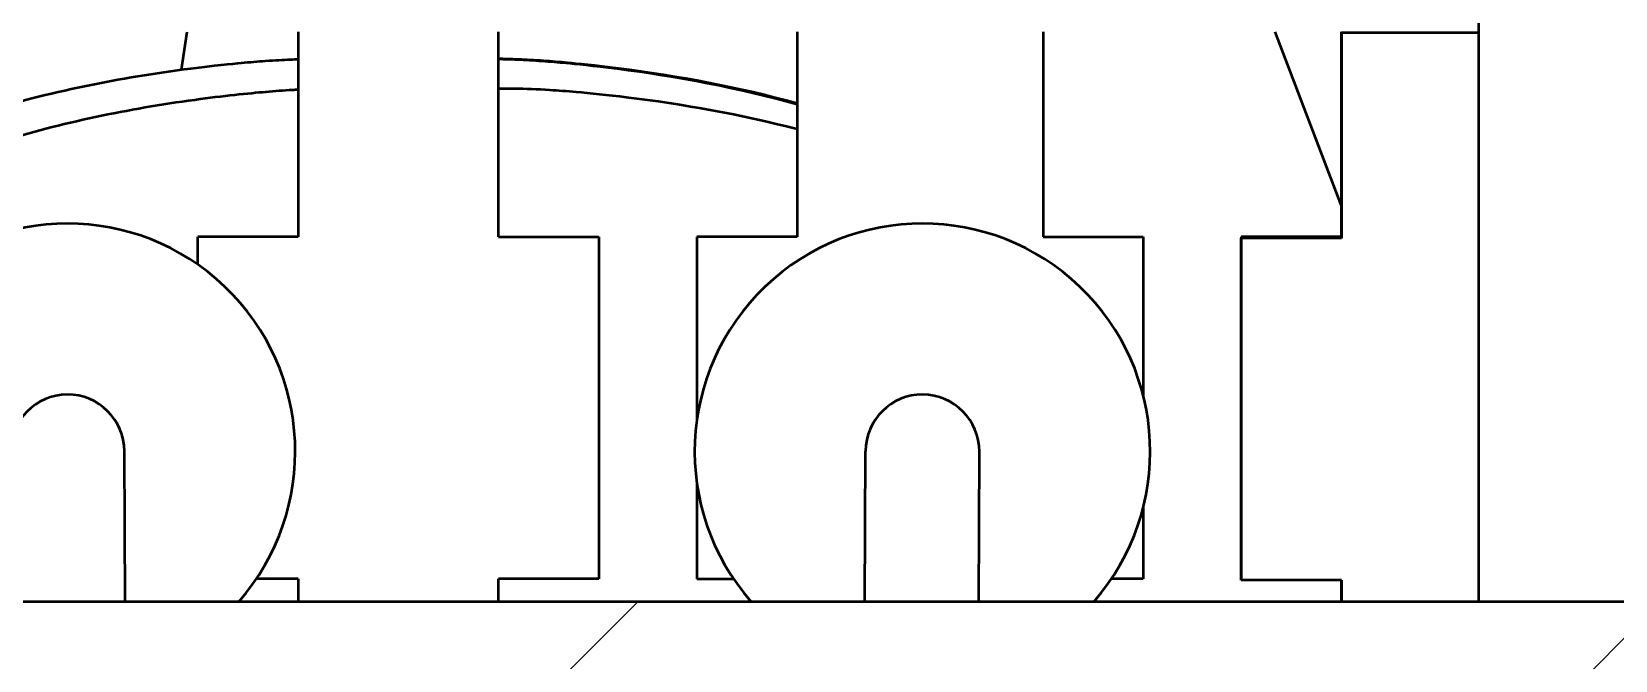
# Model space of a CAD drawing. Header units: millimetres. Extents: x -232 to 1390, y -69 to 653.
# Drawn here: x 179.02 to 185.97, y 298.16 to 300.92 of the extents above; entities that cross this region are included whole.
import ezdxf

# ---------------------------------------------------------------- set-up
doc = ezdxf.new("R2010")
doc.units = ezdxf.units.MM
doc.layers.add('Видимый контур (ГОСТ)', color=7, linetype='Continuous', lineweight=50)
doc.layers.add('Штриховка (ГОСТ)', color=7, linetype='Continuous', lineweight=18)

msp = doc.modelspace()

# ---------------------------------------------------------------- hatches: boundary and pattern name
at = {"layer": 'Штриховка (ГОСТ)'}
h = msp.add_hatch(dxfattribs=at)
h.set_pattern_fill('ANSI31', color=256, scale=25.4, style=0)
h.set_pattern_definition([(45, (0, 0), (-2.245064, 2.245064), [])])
h.paths.add_polyline_path([(172.8415, 298.4193), (172.8415, 298.0079), (208.6035, 298.0079), (208.6035, 298.3168), (208.6035, 298.4193), (205.7409, 298.4193)])
h.paths.add_polyline_path([(164.4775, 298.0079), (164.4775, 298.4193), (131.8529, 298.4193), (128.8529, 298.4193), (128.7005, 298.4193), (128.7005, 298.0079)])
h.paths.add_polyline_path([(164.8415, 298.4193), (164.8415, 298.0079), (172.4775, 298.0079), (172.4775, 298.4193), (171.8095, 298.4193), (170.9595, 298.4193), (166.3595, 298.4193), (165.5095, 298.4193)])

# ---------------------------------------------------------------- linework, layer by layer
at = {"layer": 'Видимый контур (ГОСТ)'}
for p, q in [((185.3675, 304.9193), (185.3675, 298.4193)), ((179.6735, 300.7529), (179.6972, 300.9193)), ((180.185, 300.9193), (180.185, 300.0193)), ((181.065, 300.0193), (181.065, 300.9193)), ((182.375, 300.9193), (182.375, 300.0193)), ((183.455, 300.9193), (183.455, 300.0193)), ((184.7648, 300.1555), (184.4744, 300.9193)), ((184.7648, 300.0193), (184.7648, 300.9193)), ((184.765, 300.9141), (184.765, 300.0141)), ((185.3675, 300.9141), (184.765, 300.9141)), ((179.745, 299.8977), (179.745, 300.0193)), ((180.185, 300.0193), (179.745, 300.0193)), ((181.065, 300.0193), (181.505, 300.0193)), ((181.505, 300.0193), (181.505, 298.5193)), ((181.935, 300.0193), (181.935, 299.2153)), ((182.375, 300.0193), (181.935, 300.0193)), ((183.455, 300.0193), (183.895, 300.0193)), ((183.895, 300.0193), (183.895, 299.3233)), ((184.7648, 300.0193), (184.3248, 300.0193)), ((184.3248, 300.0193), (184.3248, 298.5193)), ((184.325, 298.5141), (184.325, 300.0141)), ((184.765, 300.0141), (184.325, 300.0141)), ((179.425, 298.419), (179.4222, 299.0792)), ((182.6728, 298.4197), (182.6756, 299.0792)), ((183.1728, 298.4218), (183.1756, 299.077)), ((181.935, 298.9409), (181.935, 298.5193)), ((183.895, 298.8328), (183.895, 298.5193)), ((180.185, 298.5193), (180.0015, 298.5193)), ((180.185, 298.5193), (180.185, 298.4193)), ((181.505, 298.5193), (181.065, 298.5193)), ((181.065, 298.4193), (181.065, 298.5193)), ((181.935, 298.5193), (182.0962, 298.5193)), ((183.895, 298.5193), (183.7549, 298.5193)), ((184.3248, 298.5193), (184.325, 298.5193)), ((184.765, 298.5141), (184.325, 298.5141)), ((184.7648, 298.4193), (184.7648, 298.5141)), ((184.765, 298.5141), (184.765, 298.4193)), ((208.6035, 298.4193), (172.8415, 298.4193))]:
    msp.add_line(p, q, dxfattribs=at)
for centre, radius, start, end in [((179.1722, 299.0781), 1, 318.79621, 221.20379), ((182.9256, 299.0781), 1, 318.79622, 221.20378), ((179.1722, 299.0781), 0.25, 0.24557, 180.24557), ((182.9256, 299.0781), 0.25, 359.75443, 179.75443)]:
    msp.add_arc(centre, radius, start, end, dxfattribs=at)
for points, knots in [([(178.792, 300.5631), (179.0855, 300.6566), (179.4054, 300.719), (179.8141, 300.7709), (179.896, 300.7789), (179.9725, 300.786), (180.0074, 300.7889), (180.0829, 300.7942), (180.1191, 300.7962), (180.1628, 300.798), (180.1743, 300.7985), (180.185, 300.7988)], [0, 0, 0, 0, 0.092439, 0.092439, 0.1227614, 0.1227614, 0.149464, 0.149464, 0.1813643, 0.1813643, 0.1941057, 0.1941057, 0.1941057, 0.1941057]), ([(181.065, 300.7998), (181.092, 300.7994), (181.1194, 300.7985), (181.1824, 300.7958), (181.2188, 300.7937), (181.2905, 300.7886), (181.3259, 300.7857), (181.3994, 300.7789), (181.4818, 300.7708), (181.8474, 300.7242), (182.1188, 300.6738), (182.3751, 300.6015)], [0.1868909, 0.1868909, 0.1868909, 0.1868909, 0.2041824, 0.2041824, 0.2287879, 0.2287879, 0.2523015, 0.2523015, 0.2766972, 0.2766972, 0.3388877, 0.3388877, 0.3388877, 0.3388877]), ([(182.3751, 300.6041), (182.1205, 300.6752), (181.8514, 300.725), (181.49, 300.7709), (181.4081, 300.7789), (181.3316, 300.786), (181.2967, 300.7889), (181.2213, 300.7942), (181.185, 300.7962), (181.1164, 300.7991), (181.0871, 300.7998), (181.0651, 300.8)], [0.0142125, 0.0142125, 0.0142125, 0.0142125, 0.092439, 0.092439, 0.1227615, 0.1227615, 0.1494642, 0.1494642, 0.1813646, 0.1813646, 0.2196141, 0.2196141, 0.2196141, 0.2196141]), ([(178.8669, 300.4338), (179.143, 300.5216), (179.4421, 300.5819), (179.8576, 300.6384), (179.9694, 300.6498), (180.083, 300.6596), (180.122, 300.6624), (180.1683, 300.6652), (180.1767, 300.6657), (180.185, 300.6661)], [0, 0, 0, 0, 0.086923, 0.086923, 0.1250667, 0.1250667, 0.1460642, 0.1460642, 0.1506472, 0.1506472, 0.1506472, 0.1506472]), ([(181.0651, 300.6701), (181.0935, 300.671), (181.12, 300.6707), (181.1818, 300.6699), (181.2362, 300.6677), (181.3263, 300.6622), (181.3654, 300.6593), (181.4668, 300.6505), (181.5444, 300.6425), (181.8737, 300.6023), (182.1302, 300.557), (182.3751, 300.4927)], [0.203799, 0.203799, 0.203799, 0.203799, 0.254276, 0.254276, 0.417709, 0.417709, 0.5371, 0.5371, 0.717602, 0.717602, 1.271765, 1.271765, 1.271765, 1.271765])]:
    msp.add_open_spline(points, degree=3, knots=knots, dxfattribs=at)

doc.saveas('drawing.dxf')
